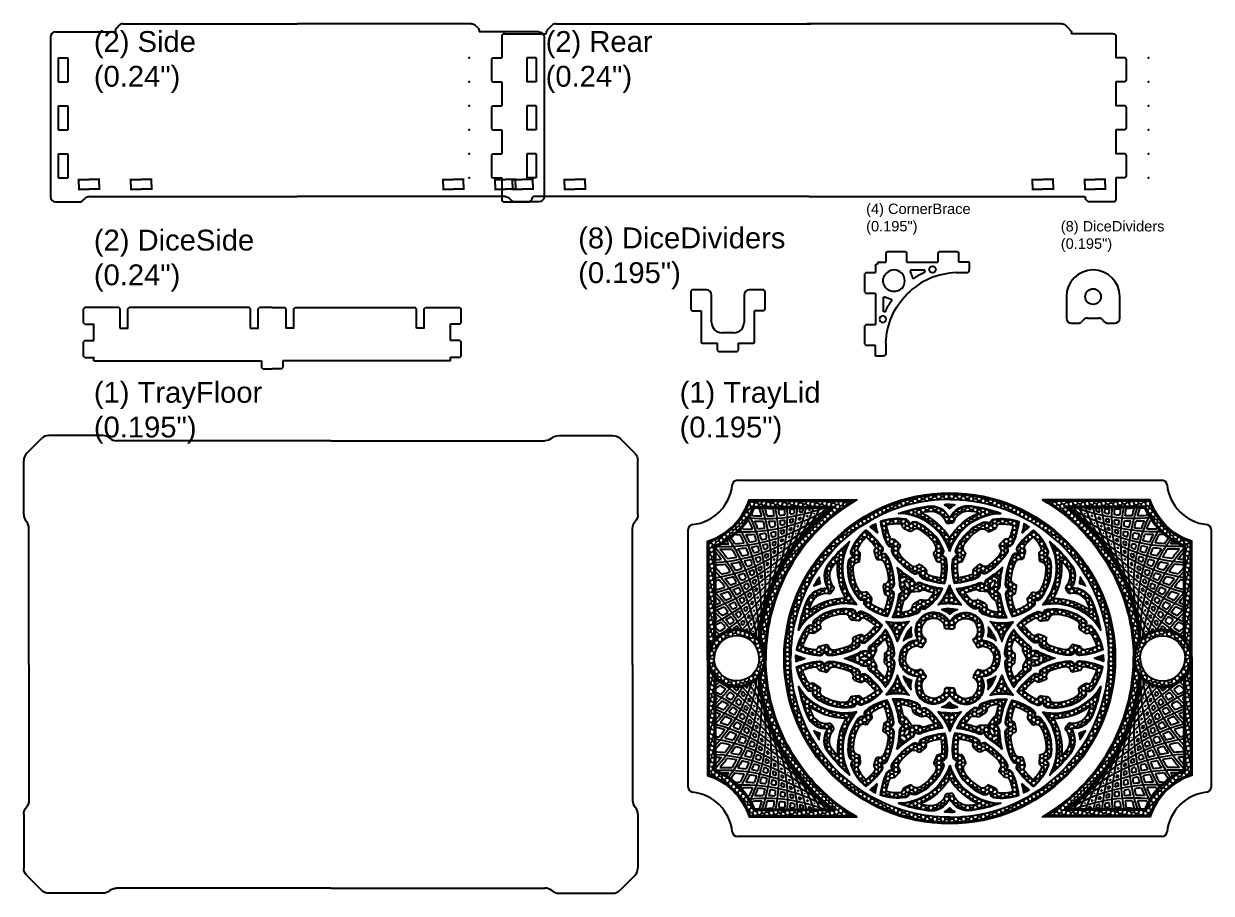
# Model space of a CAD drawing. Header units: inches. Extents: x -1 to 199, y -8 to 72.
# Drawn here: x -0.99 to 27.47, y -0.43 to 20.43 of the extents above; entities that cross this region are included whole.
import ezdxf

# ---------------------------------------------------------------- set-up
doc = ezdxf.new("R2010")
doc.units = ezdxf.units.IN
doc.header["$MEASUREMENT"] = 0
doc.layers.get('Defpoints').update_dxf_attribs({"color": 30})
doc.layers.add('CUT', color=1, linetype='Continuous')
doc.layers.add('ETCH', color=5, linetype='Continuous')
doc.styles.get("Standard").update_dxf_attribs({"font": 'arial.ttf'})
pattern_1 = [(0, (7.61312, -24.82188), (0.09375, 0.05412659), [0.0625, -0.125]), (120, (7.61312, -24.82188), (-0.09375, 0.05412659), [0.0625, -0.125]), (60, (7.61312, -24.82188), (2e-17, 0.10825318), [-0.125, 0.0625])]

# ---------------------------------------------------------------- blocks, each defined once
blk = doc.blocks.new('CornerBrace')
for p, q in [((0.077, 0), (0.25, 0)), ((0.25, 0.219), (0.281, 0.25)), ((0.25, 0.219), (0.25, 0)), ((0.719, 0.25), (0.281, 0.25)), ((0.719, 0.25), (0.75, 0.219)), ((0.75, 0), (0.75, 0.219)), ((0.75, 0), (1.5, 0)), ((1.5, 0.219), (1.531, 0.25)), ((1.5, 0.219), (1.5, 0)), ((1.969, 0.25), (1.531, 0.25)), ((1.969, 0.25), (2, 0.219)), ((2, 0), (2, 0.219)), ((2.234, 0), (2, 0)), ((0.867, -0.188), (1.161, -0.188)), ((1.94, -0.251), (2.19, -0.251)), ((2.25, -0.016), (2.25, -0.189))]:
    blk.add_line(p, q)
blk.add_circle((1.367, -0.178), 0.0781)
for centre, radius, start, end in [((0.077, -0.016), 0.0156, 90, 168.463), ((2.234, -0.016), 0.0156, 0, 90), ((0, 0), 0.0625, 315, 348.463), ((0.447, -0.447), 0.259, 315, 135), ((2, -2), 1.75, 91.9761, 135), ((0.867, -0.219), 0.0312, 90, 208.4852), ((0.447, -0.447), 0.447, 10.8768, 28.4852), ((2, -2), 1.938, 115.2088, 123.4062), ((1.161, -0.219), 0.0312, 295.2088, 90), ((2.188, -0.189), 0.0625, 271.9761, 0), ((0.916, -0.357), 0.0312, 190.8768, 303.4062)]:
    blk.add_arc(centre, radius, start, end)
blk = doc.blocks.new('CornerBrace_Full')
at = {"color": 0, "xscale": -1}
blk.add_blockref('CornerBrace', (0, 0), dxfattribs=at)
at = {"color": 0, "rotation": 270}
blk.add_blockref('CornerBrace', (0, 0), dxfattribs=at)
blk = doc.blocks.new('BraceHole_Quarter')
at = {"color": 0}
for p, q in [((-0.260625, 0.115), (0, 0.115)), ((-0.245, 0), (-0.245, 0.130625))]:
    blk.add_line(p, q, dxfattribs=at)
blk = doc.blocks.new('BraceHole')
at = {"color": 0}
blk.add_blockref('BraceHole_Quarter', (0, 0), dxfattribs=at)
at = {"color": 0, "xscale": -1, "rotation": 180}
blk.add_blockref('BraceHole_Quarter', (0, 0), dxfattribs=at)
at = {"color": 0, "xscale": -1}
blk.add_blockref('BraceHole_Quarter', (0, 0), dxfattribs=at)
at = {"color": 0, "rotation": 180}
blk.add_blockref('BraceHole_Quarter', (0, 0), dxfattribs=at)
blk = doc.blocks.new('BraceHoles')
at = {"color": 0}
for p in [(0.5, 0), (1.75, 0)]:
    blk.add_blockref('BraceHole', p, dxfattribs=at)
blk = doc.blocks.new('InteriorBox_Side')
for p, q in [((-4.178, 4.273), (0, 4.273)), ((-5.793, 4.078), (-4.362, 4.078)), ((-4.362, 4.088), (-4.362, 4.078)), ((-4.326, 4.177), (-4.267, 4.236)), ((-5.918, 3.953), (-5.918, 0.125)), ((-5.73, 3.456), (-5.5, 3.456)), ((-5.73, 3.456), (-5.73, 2.88)), ((-5.5, 3.456), (-5.5, 2.88)), ((-5.73, 2.88), (-5.5, 2.88)), ((-5.73, 2.304), (-5.73, 1.728)), ((-5.73, 2.304), (-5.5, 2.304)), ((-5.5, 2.304), (-5.5, 1.728)), ((-5.73, 1.728), (-5.5, 1.728)), ((-5.73, 1.152), (-5.5, 1.152)), ((-5.73, 1.152), (-5.73, 0.576)), ((-5.5, 1.152), (-5.5, 0.576)), ((-5.73, 0.576), (-5.5, 0.576)), ((-5.793, 0), (-5.219, 0)), ((-5.131, 0.037), (-5.079, 0.088)), ((-4.991, 0.125), (0, 0.125))]:
    blk.add_line(p, q)
for centre, start, end in [((-4.178, 4.148), 90, 135), ((-5.793, 3.953), 90, 180), ((-4.237, 4.088), 135, 180), ((-5.793, 0.125), 180, 270), ((-5.219, 0.125), 270, 315), ((-4.991, 0), 90, 135)]:
    blk.add_arc(centre, 0.125, start, end)
blk.add_blockref('BraceHoles', (-5.49, 0.418))
blk = doc.blocks.new('InnerTray_Side')
blk.add_blockref('InteriorBox_Side', (0, -0.125))
at = {"xscale": -1}
blk.add_blockref('InteriorBox_Side', (0, -0.125), dxfattribs=at)
blk = doc.blocks.new('InternalBox_Back')
for p, q in [((-7.298, 2.033), (-6.295, 2.033)), ((-6.295, 2.033), (-6.295, 2.043)), ((-6.258, 2.132), (-6.154, 2.236)), ((-6.066, 2.273), (0.045, 2.273)), ((-7.36, 1.97), (-7.36, 1.456)), ((-7.61, 1.425), (-7.579, 1.456)), ((-7.61, 1.425), (-7.61, 0.912)), ((-7.579, 1.456), (-7.36, 1.456)), ((-7.61, 0.912), (-7.579, 0.88)), ((-7.579, 0.88), (-7.36, 0.88)), ((-7.36, 0.88), (-7.36, 0.304)), ((-7.61, 0.273), (-7.579, 0.304)), ((-7.579, 0.304), (-7.36, 0.304)), ((-7.61, 0.273), (-7.61, -0.241)), ((-7.61, -0.241), (-7.579, -0.272)), ((-7.579, -0.272), (-7.36, -0.272)), ((-7.36, -0.272), (-7.36, -0.848)), ((-7.61, -0.879), (-7.579, -0.848)), ((-7.579, -0.848), (-7.36, -0.848)), ((-7.61, -0.879), (-7.61, -1.393)), ((-7.61, -1.393), (-7.579, -1.424)), ((-7.579, -1.424), (-7.36, -1.424)), ((-7.36, -1.424), (-7.36, -1.938)), ((-6.695, -2), (-6.633, -1.938)), ((-6.633, -1.938), (-6.633, -1.906)), ((0, -1.875), (-6.602, -1.875)), ((-7.298, -2), (-6.695, -2))]:
    blk.add_line(p, q)
for centre, radius, start, end in [((-7.298, 1.97), 0.0625, 90, 180), ((-6.17, 2.043), 0.125, 135, 180), ((-6.066, 2.148), 0.125, 90, 135), ((-7.298, -1.938), 0.0625, 180, 270), ((-6.602, -1.906), 0.0312, 90, 180)]:
    blk.add_arc(centre, radius, start, end)
at = {"layer": 'CUT', "color": 30, "true_color": 0xf8991e}
for p in [(-8.14, 1.456), (-8.14, 0.88), (-8.14, 0.304), (-8.14, -0.272), (-8.14, -0.848), (-8.14, -1.424)]:
    blk.add_point(p, dxfattribs=at)
blk.add_blockref('BraceHoles', (-7.36, -1.582))
blk = doc.blocks.new('InnerTray_Back')
blk.add_blockref('InternalBox_Back', (0.4875, 0.1875))
at = {"xscale": -1}
blk.add_blockref('InternalBox_Back', (0.4875, 0.1875), dxfattribs=at)
blk = doc.blocks.new('DiceTab')
for p, q in [((-0.85875, 0.64), (-0.89, 0.60875)), ((-0.89, 0.60875), (-0.89, 0.17125)), ((-0.515, 0.64), (-0.85875, 0.64)), ((0.85875, 0.64), (0.515, 0.64)), ((0.85875, 0.64), (0.89, 0.60875)), ((0.89, 0.60875), (0.89, 0.17125)), ((-0.39, -0.14), (-0.39, 0.515)), ((0.39, 0.515), (0.39, -0.14)), ((-0.89, 0.17125), (-0.85875, 0.14)), ((-0.85875, 0.14), (-0.64, 0.14)), ((-0.64, 0.14), (-0.64, -0.60875)), ((0.64, -0.60875), (0.64, 0.14)), ((0.85875, 0.14), (0.64, 0.14)), ((0.89, 0.17125), (0.85875, 0.14)), ((0.14, -0.39), (-0.14, -0.39)), ((-0.60875, -0.64), (-0.25, -0.64)), ((-0.255, -0.64), (-0.255, -0.80375)), ((-0.255, -0.80375), (-0.22375, -0.835)), ((-0.22375, -0.835), (0.22375, -0.835)), ((0.22375, -0.835), (0.255, -0.80375)), ((0.25, -0.64), (0.60875, -0.64)), ((0.255, -0.80375), (0.255, -0.64))]:
    blk.add_line(p, q)
for centre, radius, start, end in [((-0.515, 0.515), 0.125, 0, 90), ((0.515, 0.515), 0.125, 90, 180), ((-0.14, -0.14), 0.25, 180, 270), ((0.14, -0.14), 0.25, 270, 0), ((-0.60875, -0.60875), 0.03125, 180, 270), ((0.60875, -0.60875), 0.03125, 270, 360)]:
    blk.add_arc(centre, radius, start, end)
blk = doc.blocks.new('DiceHolder')
for p, q in [((-0.64, 0), (-0.64, -0.515)), ((0.64, -0.515), (0.64, 0)), ((-0.224, -0.552), (-0.276, -0.603)), ((-0.136, -0.515), (0.136, -0.515)), ((0.224, -0.552), (0.276, -0.603)), ((-0.515, -0.64), (-0.364, -0.64)), ((0.364, -0.64), (0.515, -0.64))]:
    blk.add_line(p, q)
blk.add_circle((0, 0), 0.188)
for centre, radius, start, end in [((0, 0), 0.64, 0, 180), ((-0.515, -0.515), 0.125, 180, 270), ((-0.136, -0.64), 0.125, 90, 135), ((0.136, -0.64), 0.125, 45, 90), ((0.515, -0.515), 0.125, 270, 0), ((-0.364, -0.515), 0.125, 270, 315), ((0.364, -0.515), 0.125, 225, 270)]:
    blk.add_arc(centre, radius, start, end)
blk = doc.blocks.new('TrayBottom_Quarter')
for p, q in [((-7.287, 5.063), (-6.933, 5.417)), ((-5.464, 5.49), (-6.756, 5.49)), ((0, 5.365), (-5.133, 5.365)), ((-7.36, 3.594), (-7.36, 4.886)), ((-7.235, 0), (-7.235, 3.263))]:
    blk.add_line(p, q)
for centre, start, end in [((-6.756, 5.24), 90, 135), ((-5.464, 5.24), 48.5904, 90), ((-5.133, 5.615), 228.5904, 270), ((-7.11, 4.886), 135, 180), ((-7.11, 3.594), 180, 221.4096), ((-7.485, 3.263), 0, 41.4096)]:
    blk.add_arc(centre, 0.25, start, end)
blk = doc.blocks.new('TrayBottom_Full')
at = {"color": 1}
blk.add_blockref('TrayBottom_Quarter', (0, 0), dxfattribs=at)
at = {"color": 1, "xscale": -1}
blk.add_blockref('TrayBottom_Quarter', (0, 0), dxfattribs=at)
at = {"color": 1, "xscale": -1, "rotation": 180}
blk.add_blockref('TrayBottom_Quarter', (0, 0), dxfattribs=at)
at = {"color": 1, "rotation": 180}
blk.add_blockref('TrayBottom_Quarter', (0, 0), dxfattribs=at)
blk = doc.blocks.new('RoseWindow_Segment2')
h = blk.add_hatch()
h.set_pattern_fill('HONEY', color=256, scale=0.5)
h.paths.add_polyline_path([(0, 3.938, 0.131652), (-1.969, 3.41), (-1.906, 3.302, -0.131652), (0, 3.813)])
h = blk.add_hatch()
h.set_pattern_fill('HONEY', color=256, scale=0.5)
h.paths.add_polyline_path([(-0.7, 3.493, -0.013776), (-0.506, 3.526, -0.388017), (-0.088, 3.242), (0, 3.242), (0, 3.367, 0.304021), (-0.522, 3.635, 0.043611), (-1.144, 3.489, -0.294741), (0, 2.614), (0, 2.875, 0.166909)])
h = blk.add_hatch()
h.set_pattern_fill('HONEY', color=5, scale=0.5)
h.set_pattern_definition(pattern_1)
h.paths.add_polyline_path([(0, 3.672, 0.004997), (-0.073, 3.671, -0.037815), (0, 3.608)])
h = blk.add_hatch()
h.set_pattern_fill('HONEY', color=256, scale=0.5)
h.paths.add_polyline_path([(-1.79, 3.205, 0.011181), (-1.836, 3.18), (-1.761, 3.05, -0.021815)])
h = blk.add_hatch()
h.set_pattern_fill('HONEY', color=256, scale=0.5)
h.paths.add_polyline_path([(-1.057, 3.321, 0.127072), (-1.641, 3.27, 0.082841), (-1.49, 2.748, 0.384462), (-1.345, 2.704, 0.310786), (-1.36, 2.522, 0.10182), (-0.879, 2.061, 0.331316), (-0.71, 2.09, 0.361786), (-0.651, 1.942, 0.081475), (-0.132, 1.813, 0.118788), (-0.095, 2.361, 0.356111), (-0.229, 2.458, 0.356111), (-0.166, 2.611, 0.200367), (-0.805, 3.249, 0.326433), (-0.975, 3.191, 0.387869)])
h.paths.add_polyline_path([(-1.14, 3.138), (-0.919, 3.02), (-0.906, 3.044, -0.41857), (-0.735, 3.095, -0.132946), (-0.337, 2.708, -0.445822), (-0.392, 2.531), (-0.398, 2.528), (-0.294, 2.301), (-0.28, 2.307, -0.519094), (-0.191, 2.256, -0.076736), (-0.213, 1.932, -0.051117), (-0.519, 2.007, -0.521796), (-0.546, 2.106), (-0.541, 2.112), (-0.733, 2.272), (-0.755, 2.246, -0.398993), (-0.926, 2.226, -0.06358), (-1.206, 2.498, -0.381687), (-1.197, 2.665), (-1.163, 2.699), (-1.34, 2.876, -0.511364), (-1.438, 2.901, -0.04923), (-1.519, 3.193, -0.077516), (-1.193, 3.226, -0.527973)], flags=16)
h = blk.add_hatch()
h.set_pattern_fill('HONEY', color=256, scale=0.5)
h.set_pattern_definition(pattern_1)
h.paths.add_polyline_path([(-0.703, 1.794, 0.403243), (-0.827, 1.73, 0.213172), (-0.935, 1.912, -0.052235), (-1.235, 2.139), (-1.085, 1.879, 0.010007), (-1.02, 1.836, -0.240281), (-0.962, 1.739), (-0.957, 1.657), (-0.923, 1.599), (-0.695, 1.614, -0.375257), (-0.619, 1.645, 0.034304), (-0.365, 1.577, -0.047832), (-0.493, 1.42, -0.412719), (-0.669, 1.418), (-0.781, 1.353), (-0.719, 1.245, 0.356111), (-0.555, 1.221, 0.123734), (-0.192, 1.662, -0.073431)])
h = blk.add_hatch()
h.set_pattern_fill('HONEY', color=256, scale=0.5)
h.paths.add_polyline_path([(0, 1.716, -0.089688), (-0.236, 1.307, -0.044754), (0, 1.328)])
h = blk.add_hatch()
h.set_pattern_fill('HONEY', color=256, scale=0.5)
h.paths.add_polyline_path([(0, 1.172, 0.028067), (-0.131, 1.165, -0.072161), (0, 1.072)])
h = blk.add_hatch()
h.set_pattern_fill('HONEY', color=256, scale=0.5)
h.paths.add_polyline_path([(-0.594, 1.028), (-0.531, 0.92, -0.378352), (-0.15, 0.843, -0.163322), (-0.125, 0.768), (-0.125, 0.706), (0, 0.706), (0, 0.868, 0.39948)])
for points in [[(0, 2.565, 0.321279), (-1.227, 3.477, -0.049192), (-0.524, 3.65, -0.330437), (0, 3.367)], [(0, 2.614, 0.294741), (-1.144, 3.489, -0.043611), (-0.522, 3.635, -0.304021), (0, 3.367)], [(0, 3.688, 0.008295), (-0.122, 3.685, -0.063398), (0, 3.586)], [(0, 3.672, 0.004997), (-0.073, 3.671, -0.037815), (0, 3.608, -0.037815)], [(-1.844, 3.193, -0.015837), (-1.777, 3.229, 0.03242), (-1.733, 3.001)], [(-1.836, 3.18, -0.011181), (-1.79, 3.205, 0.021815), (-1.761, 3.05, 0.021815)], [(-0.975, 3.191, 0.485345), (-1.054, 3.336, 0.129731), (-1.658, 3.28, 0.084713), (-1.504, 2.741, 0.482815), (-1.345, 2.704)], [(-0.975, 3.191, 0.387869), (-1.057, 3.321, 0.127072), (-1.641, 3.27, 0.082841), (-1.49, 2.748, 0.384462), (-1.345, 2.704, 0.482815)], [(-0.229, 2.458, 0.44711), (-0.152, 2.617, 0.200367), (-0.799, 3.264, 0.410572), (-0.975, 3.191)], [(-0.229, 2.458, 0.356111), (-0.166, 2.611, 0.200367), (-0.805, 3.249, 0.326433), (-0.975, 3.191, 0.410572)], [(-1.345, 2.704, 0.393664), (-1.373, 2.513, 0.10182), (-0.888, 2.048, 0.41894), (-0.71, 2.09)], [(-1.345, 2.704, 0.310786), (-1.36, 2.522, 0.10182), (-0.879, 2.061, 0.331316), (-0.71, 2.09, 0.41894)], [(-0.71, 2.09, 0.45582), (-0.657, 1.927, 0.083347), (-0.121, 1.797, 0.121441), (-0.079, 2.364, 0.44711), (-0.229, 2.458)], [(-0.71, 2.09, 0.361786), (-0.651, 1.942, 0.081475), (-0.132, 1.813, 0.118788), (-0.095, 2.361, 0.356111), (-0.229, 2.458, 0.44711)], [(-1.264, 2.188, 0.059805), (-0.927, 1.926, -0.285347), (-0.827, 1.73)], [(-1.235, 2.139, 0.052235), (-0.935, 1.912, -0.213172), (-0.827, 1.73)], [(-0.719, 1.245, 0.44711), (-0.546, 1.209, 0.128464), (-0.168, 1.675, -0.076499), (-0.697, 1.808, 0.509774), (-0.827, 1.73)], [(-0.719, 1.245, 0.356111), (-0.555, 1.221, 0.123734), (-0.192, 1.662, -0.073431), (-0.703, 1.794, 0.403243), (-0.827, 1.73, 0.509774)], [(0, 1.312, 0.053489), (-0.278, 1.283, 0.107286), (0, 1.765)], [(0, 1.328, 0.044754), (-0.236, 1.307, 0.089688), (0, 1.716, 0.089688)], [(0, 1.187, 0.039682), (-0.188, 1.173, -0.104136), (0, 1.05)], [(0, 1.172, 0.028067), (-0.131, 1.165, -0.072161), (0, 1.072, -0.072161)]]:
    blk.add_lwpolyline(points, format="xyb")
for centre, radius, start, end in [((0, 0), 3.813, 90, 120), ((-0.384, 0.666), 0.434, 27.6977, 120), ((-0.381, 0.636), 0.446, 31.3057, 118.4086)]:
    blk.add_arc(centre, radius, start, end)
at = {"layer": 'CUT'}
for points in [[(0, 2.875, 0.166909), (-0.7, 3.493, -0.013776), (-0.506, 3.526, -0.355365), (-0.1, 3.283, 0.315695), (-0.042, 3.242), (0, 3.242)], [(-1.085, 1.879, 0.010007), (-1.02, 1.836, -0.240281), (-0.962, 1.739), (-0.957, 1.657)], [(-0.923, 1.599), (-0.723, 1.612, 0.181639), (-0.683, 1.63, -0.285832), (-0.619, 1.645, 0.034304), (-0.365, 1.577, -0.047832), (-0.493, 1.42, -0.337069), (-0.642, 1.398, 0.26348), (-0.704, 1.398), (-0.781, 1.353)], [(0, 0.706), (-0.063, 0.706, -0.412101), (-0.125, 0.769, 0.16147), (-0.15, 0.843, 0.378352), (-0.531, 0.92)]]:
    blk.add_lwpolyline(points, format="xyb", dxfattribs=at)
blk.add_lwpolyline([(-0.316, 2.349), (-0.375, 2.479, -0.327715), (-0.361, 2.551, 0.357523), (-0.337, 2.708, 0.132946), (-0.735, 3.095, 0.364385), (-0.893, 3.064, -0.360185), (-0.971, 3.048), (-1.101, 3.117, -0.257799), (-1.134, 3.168, 0.378291), (-1.193, 3.226, 0.077516), (-1.519, 3.193, 0.04923), (-1.438, 2.901, 0.366846), (-1.367, 2.863, -0.253118), (-1.31, 2.846), (-1.206, 2.742, -0.391925), (-1.203, 2.658, 0.359878), (-1.206, 2.498, 0.06358), (-0.926, 2.226, 0.355692), (-0.768, 2.232, -0.370475), (-0.687, 2.233), (-0.579, 2.144, -0.286021), (-0.558, 2.081, 0.384205), (-0.519, 2.007, 0.051117), (-0.213, 1.932, 0.076736), (-0.191, 2.256, 0.402153), (-0.256, 2.313, -0.305236)], format="xyb", close=True, dxfattribs=at)
blk = doc.blocks.new('Screen_SideRework')
h = blk.add_hatch()
h.set_pattern_fill('HONEY', color=256, scale=0.5, angle=15)
h.set_pattern_definition([(15, (-23.708393, 19.61199), (0.076546554, 0.076546554), [0.0625, -0.125]), (135, (-23.708393, 19.61199), (-0.10456454, 0.02801798), [0.0625, -0.125]), (75, (-23.708393, 19.61199), (-0.02801798, 0.10456454), [-0.125, 0.0625])])
h.paths.add_polyline_path([(2.763, 3.77), (0.317, 3.77, -0.234253), (-0.666, 2.787), (-0.666, 0.206, -0.095804), (-0.541, 0.44), (-0.541, 2.7, 0.206138), (0.404, 3.645), (2.36, 3.645, 0.211645), (0.56, 0.416, -0.089906), (0.67, 0.192, -0.247846)])
h = blk.add_hatch()
h.set_pattern_fill('HONEY', color=256, scale=0.5, angle=15)
h.paths.add_polyline_path([(0.541, 0), (0.666, 0, 1), (-0.666, 0), (-0.541, 0, -1)])
for points in [[(-0.697, 0), (-0.697, 2.81, 0.241965), (0.294, 3.801), (2.875, 3.801, 0.266175), (0.697, 0, 1)], [(-0.682, 0), (-0.682, 2.798, 0.238072), (0.305, 3.786), (2.819, 3.786, 0.262732), (0.682, 0, 1)], [(-0.666, 0), (-0.666, 2.787, 0.234253), (0.317, 3.77), (2.763, 3.77, 0.259389), (0.666, 0, 1)]]:
    blk.add_lwpolyline(points, format="xyb", close=True)
for points in [[(-0.541, 0.389), (-0.541, 2.7, 0.206138), (0.404, 3.645), (2.36, 3.645, 0.214434), (0.556, 0.367, 0.214434)], [(-0.526, 0.409), (-0.526, 2.689, 0.202897), (0.414, 3.629), (2.313, 3.629, 0.21069), (0.542, 0.387, 0.21069)], [(-0.51, 0.429), (-0.51, 2.679, 0.199711), (0.425, 3.614), (2.268, 3.614, 0.207093), (0.528, 0.406, 0.207093)]]:
    blk.add_lwpolyline(points, format="xyb")
at = {"layer": 'CUT'}
blk.add_arc((0, 0), 0.541, 0, 180, dxfattribs=at)
blk = doc.blocks.new('Rework_Cutouts')
for p, q in [((0.535, 3.614), (0.425, 3.614)), ((1.782, 3.614), (1.736, 3.614)), ((-0.51, 2.55), (-0.51, 2.366)), ((-0.51, 2.24), (-0.51, 2.175)), ((-0.51, 1.872), (-0.51, 1.657)), ((-0.51, 1.477), (-0.51, 1.29)), ((-0.51, 1.005), (-0.51, 0.939)), ((-0.51, 0.801), (-0.51, 0.737))]:
    blk.add_line(p, q)
for centre, radius, start, end in [((-1.166, 4.27), 1.721, 332.2157, 337.588), ((-3.249, 1.736), 4, 24.9884, 25.6568), ((0.671, 7.289), 3.875, 265.6407, 268.9571), ((-3.111, 2.302), 3.875, 16.6951, 19.7912), ((-3.111, 2.302), 4, 16.1561, 19.0502), ((1.179, 7.575), 4, 262.6889, 265.583), ((0.671, 7.289), 3.875, 270.8848, 273.3697), ((-2.935, 2.857), 3.875, 8.3694, 10.8543), ((1.179, 7.575), 4, 267.4293, 269.5842), ((-2.935, 2.857), 4, 8.2419, 10.3968), ((0.671, 7.289), 3.875, 275.2226, 277.1524), ((-2.721, 3.399), 3.875, 0.6737, 2.6035), ((1.179, 7.575), 4, 271.3759, 273.0066), ((-2.721, 3.399), 4, 0.9065, 2.5371), ((0.671, 7.289), 3.875, 279.0158, 280.516), ((-2.471, 3.925), 3.875, 353.397, 354.8972), ((-2.471, 3.925), 4, 353.9809, 355.1812), ((0.671, 7.289), 3.875, 282.4572, 283.583), ((1.179, 7.575), 4, 274.8188, 276.0191), ((-2.186, 4.433), 3.875, 346.417, 347.5428), ((-2.186, 4.433), 4, 344.9505, 345.3296), ((0.671, 7.289), 4, 284.6704, 285.0495), ((-1.866, 4.92), 3.875, 336.9673, 337.3327), ((-2.186, 4.433), 4, 347.3733, 348.1729), ((0.671, 7.289), 3.875, 285.6711, 286.4324), ((1.179, 7.575), 4, 277.914, 278.0053), ((-1.866, 4.92), 3.875, 339.6545, 340.303), ((-1.514, 5.384), 3.875, 330.3718, 330.4882), ((0.671, 7.289), 4, 287.2065, 287.326), ((0.184, 6.97), 3.875, 295.5987, 295.7152), ((-1.866, 4.92), 4, 338.7609, 338.8805), ((-1.166, 4.27), 1.721, 318.8546, 326.108), ((-3.348, 1.162), 4, 28.9015, 29.6004), ((0.671, 7.289), 4, 264.1383, 264.5768), ((-3.249, 1.736), 3.875, 20.6081, 23.9245), ((0.671, 7.289), 4, 266.6019, 269.496), ((-3.249, 1.736), 4, 20.0692, 22.9633), ((-3.111, 2.302), 3.875, 12.2824, 14.7673), ((0.671, 7.289), 4, 271.3424, 273.4972), ((-3.111, 2.302), 4, 12.1549, 14.3098), ((0.184, 6.97), 3.875, 279.1356, 281.0655), ((-2.935, 2.857), 3.875, 4.5867, 6.5165), ((0.671, 7.289), 4, 275.289, 276.9196), ((-2.935, 2.857), 4, 4.8195, 6.4501), ((0.184, 6.97), 3.875, 282.9289, 284.429), ((-2.721, 3.399), 3.875, 357.3101, 358.8103), ((0.184, 6.97), 4, 285.7401, 286.5398), ((-2.721, 3.399), 4, 357.894, 359.0942), ((0.184, 6.97), 3.875, 286.3703, 287.496), ((0.671, 7.289), 4, 278.7319, 279.9321), ((-2.471, 3.925), 3.875, 347.4806, 348.2419), ((-2.471, 3.925), 3.875, 350.3301, 351.4558), ((-2.471, 3.925), 4, 348.8635, 349.2427), ((-0.28, 6.618), 3.875, 296.5804, 296.9458), ((0.184, 6.97), 4, 288.5834, 288.9625), ((-2.186, 4.433), 3.875, 340.8803, 341.2457), ((-2.471, 3.925), 4, 351.2863, 352.086), ((0.184, 6.97), 3.875, 289.5841, 290.3455), ((0.671, 7.289), 4, 281.8271, 282.6267), ((-2.186, 4.433), 3.875, 343.5676, 344.3289), ((-1.866, 4.92), 3.875, 334.2848, 334.4013), ((0.184, 6.97), 4, 291.1195, 291.2391), ((-0.28, 6.618), 3.875, 299.5118, 299.6282), ((-2.186, 4.433), 4, 342.674, 342.7935), ((0.184, 6.97), 3.875, 292.6673, 293.0327), ((-1.166, 4.27), 1.721, 306.6219, 311.2346), ((-3.408, 0.582), 4, 32.8145, 35.2109), ((0.184, 6.97), 4, 266.9096, 268.4898), ((-3.348, 1.162), 3.875, 24.5212, 27.8375), ((0.184, 6.97), 3.875, 269.5538, 272.8701), ((0.184, 6.97), 4, 270.515, 273.4091), ((-3.348, 1.162), 4, 23.9822, 26.8763), ((-3.249, 1.736), 3.875, 16.1955, 18.6804), ((0.184, 6.97), 3.875, 274.7979, 277.2828), ((0.184, 6.97), 4, 275.2554, 277.4103), ((-3.249, 1.736), 4, 16.068, 18.2229), ((-0.28, 6.618), 3.875, 283.0487, 284.9785), ((-3.111, 2.302), 3.875, 8.4998, 10.4296), ((0.184, 6.97), 4, 279.202, 280.8327), ((-3.111, 2.302), 4, 8.7326, 10.3632), ((-0.28, 6.618), 3.875, 286.8419, 288.3421), ((-2.935, 2.857), 3.875, 1.2231, 2.7233), ((0.184, 6.97), 4, 282.6449, 283.8451), ((-2.935, 2.857), 4, 1.807, 3.0073), ((-0.28, 6.618), 3.875, 290.2833, 291.409), ((-0.28, 6.618), 4, 289.6531, 290.4528), ((-2.935, 2.857), 4, 359.1124, 359.9121), ((-2.721, 3.399), 3.875, 351.3936, 352.155), ((-2.721, 3.399), 3.875, 354.2431, 355.3689), ((-2.721, 3.399), 4, 352.7766, 353.1557), ((-0.719, 6.235), 3.875, 300.4934, 300.8588), ((-0.28, 6.618), 4, 292.4965, 292.8756), ((-2.721, 3.399), 4, 355.1994, 355.999), ((-0.28, 6.618), 3.875, 293.4972, 294.2585), ((-2.471, 3.925), 3.875, 344.7934, 345.1588), ((-2.186, 4.433), 3.875, 338.1979, 338.3143), ((-0.28, 6.618), 4, 295.0326, 295.1521), ((-0.719, 6.235), 3.875, 303.4248, 303.5413), ((-2.471, 3.925), 4, 346.587, 346.7066), ((-0.28, 6.618), 4, 268.216, 272.4029), ((-3.428, 0), 4, 36.7276, 40.9145), ((-1.166, 4.27), 1.721, 297.5433, 302.4598), ((-0.28, 6.618), 3.875, 268.6678, 271.3112), ((-3.408, 0.582), 3.875, 33.9062, 35.2325), ((-3.408, 0.582), 3.875, 28.4342, 31.7506), ((-0.28, 6.618), 3.875, 273.4668, 276.7832), ((-0.28, 6.618), 4, 274.428, 277.3221), ((-3.408, 0.582), 4, 27.8953, 30.7894), ((-3.348, 1.162), 3.875, 20.1085, 22.5934), ((-0.28, 6.618), 3.875, 278.7109, 281.1958), ((-0.28, 6.618), 4, 279.1685, 281.3233), ((-3.348, 1.162), 4, 19.981, 22.1359), ((-0.719, 6.235), 3.875, 286.9617, 288.8916), ((-3.249, 1.736), 3.875, 12.4128, 14.3426), ((-0.28, 6.618), 4, 283.1151, 284.7457), ((-3.249, 1.736), 4, 12.6456, 14.2762), ((-0.719, 6.235), 3.875, 290.755, 292.2551), ((-3.111, 2.302), 3.875, 5.1362, 6.6363), ((-0.28, 6.618), 4, 286.5579, 287.7582), ((-3.111, 2.302), 4, 5.7201, 6.9203), ((-0.719, 6.235), 3.875, 294.1963, 295.3221), ((-0.719, 6.235), 4, 293.5662, 294.3659), ((-3.111, 2.302), 4, 3.0254, 3.8251), ((-2.935, 2.857), 3.875, 355.3067, 356.068), ((-2.935, 2.857), 3.875, 358.1562, 359.2819), ((-2.935, 2.857), 4, 356.6896, 357.0688), ((-1.131, 5.823), 3.875, 304.4064, 304.7719), ((-0.719, 6.235), 4, 296.4095, 296.7886), ((-0.719, 6.235), 3.875, 297.4102, 298.1716), ((-2.721, 3.399), 3.875, 348.7064, 349.0718), ((-2.471, 3.925), 3.875, 342.1109, 342.2274), ((-0.719, 6.235), 4, 298.9456, 299.0652), ((-1.131, 5.823), 3.875, 307.3378, 307.4543), ((-2.721, 3.399), 4, 350.5001, 350.6196), ((-3.428, 0), 3.875, 37.8192, 41.1575), ((-0.719, 6.235), 3.875, 273.0959, 275.2243), ((-0.719, 6.235), 3.875, 277.3799, 280.6962), ((-0.719, 6.235), 4, 278.3411, 281.2352), ((-3.428, 0), 4, 31.8083, 34.7024), ((-3.408, 0.582), 3.875, 24.0216, 26.5065), ((-0.719, 6.235), 3.875, 282.624, 285.1089), ((-0.719, 6.235), 4, 283.0815, 285.2364), ((-3.408, 0.582), 4, 23.8941, 26.0489), ((-3.348, 1.162), 3.875, 16.3258, 18.2557), ((-0.719, 6.235), 4, 287.0281, 288.6587), ((-3.348, 1.162), 4, 16.5587, 18.1893), ((-1.131, 5.823), 3.875, 294.668, 296.1682), ((-3.249, 1.736), 3.875, 9.0492, 10.5494), ((-0.719, 6.235), 4, 290.471, 291.6712), ((-3.249, 1.736), 4, 9.6331, 10.8334), ((-1.131, 5.823), 3.875, 298.1094, 299.2351), ((-1.131, 5.823), 4, 297.4792, 298.2789), ((-3.111, 2.302), 3.875, 2.0692, 3.195), ((-3.111, 2.302), 3.875, 359.2197, 359.9811), ((-1.131, 5.823), 3.875, 301.3233, 302.0846), ((-1.131, 5.823), 4, 300.3225, 300.7017), ((-3.111, 2.302), 4, 0.6027, 0.9818), ((-1.514, 5.384), 3.875, 308.3195, 308.6849), ((-2.935, 2.857), 3.875, 352.6194, 352.9849), ((-2.721, 3.399), 3.875, 346.024, 346.1404), ((-1.131, 5.823), 4, 302.8586, 302.9782), ((-1.514, 5.384), 3.875, 311.2509, 311.3673), ((-2.935, 2.857), 4, 354.4131, 354.5327), ((-0.719, 6.235), 4, 272.9991, 276.3159), ((-3.408, -0.582), 4, 40.6406, 43.5808), ((-1.131, 5.823), 3.875, 281.2929, 284.6093), ((-3.428, 0), 3.875, 32.3473, 35.6636), ((-1.131, 5.823), 3.875, 286.537, 289.0219), ((-1.131, 5.823), 4, 286.9945, 289.1494), ((-3.428, 0), 4, 27.8071, 29.962), ((-3.408, 0.582), 3.875, 20.2389, 22.1687), ((-1.131, 5.823), 3.875, 290.8748, 292.8046), ((-1.131, 5.823), 4, 290.9412, 292.5718), ((-3.408, 0.582), 4, 20.4717, 22.1023), ((-1.514, 5.384), 3.875, 298.581, 300.0812), ((-3.348, 1.162), 3.875, 12.9623, 14.4624), ((-1.131, 5.823), 4, 294.384, 295.5843), ((-3.348, 1.162), 4, 13.5462, 14.7464), ((-1.514, 5.384), 3.875, 302.0224, 303.1482), ((-1.514, 5.384), 4, 301.3923, 302.1919), ((-3.249, 1.736), 3.875, 5.9823, 7.108), ((-3.249, 1.736), 3.875, 3.1328, 3.8941), ((-3.249, 1.736), 4, 6.9385, 7.7382), ((-1.514, 5.384), 3.875, 305.2363, 305.9977), ((-1.514, 5.384), 4, 304.2356, 304.6147), ((-3.249, 1.736), 4, 4.5157, 4.8949), ((-1.866, 4.92), 3.875, 312.2325, 312.5979), ((-3.111, 2.302), 3.875, 356.5325, 356.8979), ((-2.935, 2.857), 3.875, 349.937, 350.0535), ((-1.514, 5.384), 4, 306.7717, 306.8912), ((-1.866, 4.92), 3.875, 315.1639, 315.2804), ((-3.111, 2.302), 4, 358.3261, 358.4457), ((-1.131, 5.823), 4, 278.9341, 280.229), ((-1.514, 5.384), 3.875, 285.206, 288.5223), ((-3.408, -0.582), 3.875, 36.2603, 39.5766), ((-1.131, 5.823), 4, 282.2541, 285.1482), ((-3.408, -0.582), 4, 35.7214, 38.6154), ((-1.514, 5.384), 3.875, 290.4501, 292.935), ((-3.428, 0), 3.875, 27.9346, 30.4195), ((-1.514, 5.384), 3.875, 294.7878, 296.7176), ((-1.514, 5.384), 4, 294.8542, 296.4848), ((-3.428, 0), 4, 24.3847, 26.0154), ((-3.408, 0.582), 3.875, 16.8753, 18.3755), ((-1.514, 5.384), 4, 298.2971, 299.4973), ((-3.408, 0.582), 4, 17.4592, 18.6594), ((-1.866, 4.92), 3.875, 305.9355, 307.0612), ((-3.348, 1.162), 3.875, 9.8953, 11.021), ((-3.348, 1.162), 4, 10.8515, 11.6512), ((-1.866, 4.92), 3.875, 309.1494, 309.9107), ((-1.866, 4.92), 4, 308.1486, 308.5278), ((-3.348, 1.162), 4, 8.4288, 8.8079), ((-2.186, 4.433), 3.875, 316.1456, 316.511), ((-3.249, 1.736), 3.875, 0.4455, 0.811), ((-2.186, 4.433), 3.875, 319.077, 319.1934), ((-3.111, 2.302), 3.875, 353.8501, 353.9665), ((-1.866, 4.92), 4, 310.6847, 310.8043), ((-3.249, 1.736), 4, 2.2392, 2.3587), ((-3.348, -1.162), 4, 44.5537, 44.8049), ((-3.348, -1.162), 3.875, 40.1733, 42.9123), ((-1.514, 5.384), 4, 286.1672, 289.0612), ((-3.348, -1.162), 4, 39.6344, 42.5285), ((-1.866, 4.92), 3.875, 294.3631, 296.848), ((-3.408, -0.582), 3.875, 31.8477, 34.3326), ((-1.514, 5.384), 4, 290.9076, 293.0625), ((-3.408, -0.582), 4, 31.7202, 33.875), ((-1.866, 4.92), 3.875, 298.7009, 300.6307), ((-3.428, 0), 3.875, 24.1519, 26.0817), ((-1.866, 4.92), 4, 298.7673, 300.3979), ((-3.428, 0), 3.875, 20.7884, 22.2885), ((-1.866, 4.92), 3.875, 302.4941, 303.9943), ((-1.866, 4.92), 4, 302.2101, 303.4104), ((-3.428, 0), 4, 21.3723, 22.5725), ((-2.186, 4.433), 3.875, 309.8485, 310.9743), ((-3.408, 0.582), 3.875, 13.8084, 14.9341), ((-1.866, 4.92), 4, 305.3053, 306.105), ((-3.408, 0.582), 4, 14.7646, 15.5642), ((-2.186, 4.433), 3.875, 313.0624, 313.8237), ((-3.348, 1.162), 3.875, 7.0458, 7.8072), ((-2.186, 4.433), 4, 312.0617, 312.4408), ((-3.408, 0.582), 4, 12.3418, 12.7209), ((-2.471, 3.925), 3.875, 320.0586, 320.424), ((-3.348, 1.162), 3.875, 4.3586, 4.724), ((-2.471, 3.925), 3.875, 322.99, 323.1065), ((-3.249, 1.736), 3.875, 357.7631, 357.8795), ((-2.186, 4.433), 4, 314.5978, 314.7173), ((-3.348, 1.162), 4, 6.1522, 6.2718), ((-1.866, 4.92), 3.875, 290.4838, 292.4353), ((-1.866, 4.92), 4, 290.0802, 292.9743), ((-3.249, -1.736), 4, 43.5474, 46.4415), ((-3.348, -1.162), 3.875, 35.7607, 38.2456), ((-1.866, 4.92), 4, 294.8206, 296.9755), ((-3.348, -1.162), 4, 35.6332, 37.7881), ((-2.186, 4.433), 3.875, 302.6139, 304.5437), ((-3.408, -0.582), 3.875, 28.065, 29.9948), ((-3.408, -0.582), 4, 28.2978, 29.9284), ((-2.186, 4.433), 3.875, 306.4071, 307.9073), ((-2.186, 4.433), 4, 306.1232, 307.3234), ((-3.408, -0.582), 4, 25.2853, 26.4855), ((-2.471, 3.925), 3.875, 313.7616, 314.8873), ((-3.428, 0), 3.875, 17.7214, 18.8471), ((-2.186, 4.433), 4, 309.2184, 310.018), ((-3.428, 0), 4, 18.6776, 19.4773), ((-2.471, 3.925), 3.875, 316.9754, 317.7368), ((-3.408, 0.582), 3.875, 10.9589, 11.7202), ((-2.471, 3.925), 4, 315.9747, 316.3539), ((-3.428, 0), 4, 16.2548, 16.634), ((-2.721, 3.399), 3.875, 323.9717, 324.3371), ((-3.408, 0.582), 3.875, 8.2716, 8.637), ((-2.721, 3.399), 3.875, 326.9031, 327.0195), ((-3.348, 1.162), 3.875, 1.6761, 1.7926), ((-2.471, 3.925), 4, 318.5108, 318.6304), ((-3.408, 0.582), 4, 10.0653, 10.1848), ((-3.249, -1.736), 3.875, 44.0864, 45.0204), ((-2.186, 4.433), 3.875, 295.6194, 296.3484), ((-2.186, 4.433), 4, 294.7638, 296.8873), ((-3.249, -1.736), 3.875, 39.6737, 42.1586), ((-2.186, 4.433), 3.875, 298.2761, 300.761), ((-2.186, 4.433), 4, 298.7337, 300.8885), ((-3.249, -1.736), 4, 39.5462, 41.7011), ((-2.471, 3.925), 3.875, 306.527, 308.4568), ((-3.348, -1.162), 3.875, 31.978, 33.9078), ((-2.186, 4.433), 4, 302.6803, 304.3109), ((-3.348, -1.162), 4, 32.2108, 33.8414), ((-2.471, 3.925), 3.875, 310.3202, 311.8203), ((-3.408, -0.582), 3.875, 24.7014, 26.2016), ((-2.471, 3.925), 4, 310.0362, 311.2364), ((-3.348, -1.162), 4, 29.1983, 30.3986), ((-3.408, -0.582), 3.875, 21.6344, 22.7602), ((-2.471, 3.925), 4, 313.1314, 313.9311), ((-3.408, -0.582), 4, 22.5907, 23.3903), ((-2.721, 3.399), 3.875, 320.8885, 321.6498), ((-3.428, 0), 3.875, 14.8719, 15.6333), ((-2.935, 2.857), 3.875, 330.8161, 330.9326), ((-3.408, 0.582), 3.875, 5.5892, 5.7056), ((-2.721, 3.399), 4, 322.4239, 322.5434), ((-3.428, 0), 4, 13.9783, 14.0979), ((-3.111, -2.302), 4, 47.4605, 49.4369), ((-2.471, 3.925), 3.875, 302.1892, 304.6741), ((-2.471, 3.925), 4, 306.5933, 308.224), ((-3.249, -1.736), 4, 37.4011, 37.7545), ((0, 0), 0.697, 85.6481, 95.8795), ((-3.348, -1.162), 3.875, 28.6376, 30.1146), ((-2.721, 3.399), 3.875, 317.6746, 318.8003), ((-2.721, 3.399), 4, 317.0444, 317.8441), ((-3.348, -1.162), 4, 27.1718, 27.3034), ((0, 0), 0.697, 68.9261, 72.4326), ((-3.408, -0.582), 3.875, 18.785, 19.5463), ((-2.935, 2.857), 3.875, 325.2976, 325.5629), ((-2.721, 3.399), 4, 319.8878, 320.2669), ((-3.408, -0.582), 4, 20.1679, 20.547), ((-2.935, 2.857), 3.875, 327.8847, 328.2501), ((-3.428, 0), 3.875, 12.1847, 12.5501), ((-3.111, 2.302), 3.875, 334.7291, 334.8456), ((-3.428, 0), 3.875, 9.5022, 9.6187), ((-2.935, 2.857), 4, 326.3369, 326.4565), ((-3.408, -0.582), 4, 17.8914, 18.0109)]:
    blk.add_arc(centre, radius, start, end)
blk = doc.blocks.new('Rework_Etch')
for centre, start, end in [((-0.719, 6.235), 273.0468, 318.2639), ((-1.131, 5.823), 279.0771, 325.869), ((-1.514, 5.384), 284.7732, 333.2833), ((-1.866, 4.92), 290.1444, 340.6282), ((-2.186, 4.433), 295.1841, 347.9956), ((-2.471, 3.925), 299.8702, 355.4672), ((-0.28, 6.618), 266.9071, 310.2768), ((0.184, 6.97), 267.8012, 301.5347), ((-2.721, 3.399), 316.4298, 3.1285), ((0.671, 7.289), 264.5999, 291.0186), ((-2.935, 2.857), 325.4745, 11.0815), ((-3.111, 2.302), 333.7081, 19.4642), ((-3.249, 1.736), 348.2609, 25.0107), ((-3.408, 0.582), 358.1623, 35.205), ((-3.348, 1.162), 352.1739, 29.3019), ((-3.428, 0), 7.4263, 42.1874), ((-3.408, -0.582), 17.5531, 42.6166), ((-3.348, -1.162), 27.9758, 43.8818), ((-3.249, -1.736), 37.8979, 45.9222), ((-3.111, -2.302), 46.6981, 48.6539)]:
    blk.add_arc(centre, 3.938, start, end)
blk = doc.blocks.new('DiceDivider_Half')
for p, q in [((-4.494, -0.201), (-4.525, -0.232)), ((-4.525, -0.573), (-4.525, -0.232)), ((-3.676, -0.201), (-4.494, -0.201)), ((-3.645, -0.232), (-3.676, -0.201)), ((-3.645, -0.701), (-3.645, -0.232)), ((-3.46, -0.232), (-3.429, -0.201)), ((-3.46, -0.701), (-3.46, -0.232)), ((-0.551, -0.201), (-3.429, -0.201)), ((-0.52, -0.232), (-0.551, -0.201)), ((-0.52, -0.701), (-0.52, -0.232)), ((-0.335, -0.232), (-0.304, -0.201)), ((-0.335, -0.701), (-0.335, -0.232)), ((0, -0.201), (-0.304, -0.201)), ((-4.494, -0.604), (-4.525, -0.573)), ((-4.494, -0.604), (-4.275, -0.604)), ((-4.275, -0.997), (-4.275, -0.599)), ((-3.65, -0.701), (-3.455, -0.701)), ((-0.525, -0.701), (-0.33, -0.701)), ((-4.494, -0.992), (-4.525, -1.023)), ((-4.525, -1.369), (-4.525, -1.023)), ((-4.494, -0.992), (-4.275, -0.992)), ((-4.494, -1.4), (-4.525, -1.369)), ((-4.494, -1.4), (-4.275, -1.4)), ((-4.275, -1.481), (-4.275, -1.395)), ((-4.275, -1.481), (-0.255, -1.481)), ((-0.255, -1.481), (-0.255, -1.645)), ((-0.224, -1.676), (-0.255, -1.645)), ((-0.224, -1.676), (0, -1.676))]:
    blk.add_line(p, q)
blk = doc.blocks.new('DiceDivider_Full')
at = {"color": 30, "true_color": 0xf8991e}
blk.add_blockref('DiceDivider_Half', (0, 0.201), dxfattribs=at)
at = {"color": 30, "true_color": 0xf8991e, "xscale": -1}
blk.add_blockref('DiceDivider_Half', (0, 0.201), dxfattribs=at)

msp = doc.modelspace()

# ---------------------------------------------------------------- linework, layer by layer
at = {"layer": 'CUT'}
for p, q in [((16.11244, 9.47989), (26.28561, 9.47989)), ((14.92903, 2.12331), (14.92903, 8.29648)), ((27.46903, 8.29648), (27.46903, 2.12331)), ((26.28561, 0.93989), (16.11244, 0.93989))]:
    msp.add_line(p, q, dxfattribs=at)
for centre, radius, start, end in [((16.11244, 9.35489), 0.125, 90, 173.970413), ((26.28561, 9.35489), 0.125, 6.029587, 90), ((14.92903, 9.47989), 1.065, 276.029587, 353.970413), ((27.46903, 9.47989), 1.065, 186.029587, 263.970413), ((15.05403, 8.29648), 0.125, 96.029587, 180), ((27.34403, 8.29648), 0.125, 0, 83.970413), ((15.05403, 2.12331), 0.125, 180, 263.970413), ((14.92903, 0.93989), 1.065, 6.029587, 83.970413), ((27.46903, 0.93989), 1.065, 96.029587, 173.970413), ((27.34403, 2.12331), 0.125, 276.029587, 0), ((16.11244, 1.06489), 0.125, 186.029587, 270), ((26.28561, 1.06489), 0.125, 270, 353.970413)]:
    msp.add_arc(centre, radius, start, end, dxfattribs=at)
at = {"layer": 'ETCH'}
for radius in [3.96875, 3.95313, 3.9375]:
    msp.add_circle((21.19903, 5.20989), radius, dxfattribs=at)

# ---------------------------------------------------------------- block references
at = {"layer": 'CUT'}
for name, p in [('InnerTray_Side', (5.5609, 16.28438)), ('InnerTray_Back', (17.33596, 17.97188)), ('DiceHolder', (24.63697, 13.88603)), ('TrayBottom_Full', (6.36525, 5.06487)), ('Rework_Cutouts', (16.09528, 5.20989))]:
    msp.add_blockref(name, p, dxfattribs=at)
for name, p, rotation in [('CornerBrace_Full', (19.41848, 14.71393), 90), ('Rework_Cutouts', (26.30278, 5.20989), 180)]:
    msp.add_blockref(name, p, dxfattribs=dict(at, rotation=rotation))
at = {"layer": 'CUT', "color": 30, "true_color": 0xf8991e}
for name, p in [('DiceTab', (15.88207, 13.40808)), ('DiceDivider_Full', (4.9612, 13.62765))]:
    msp.add_blockref(name, p, dxfattribs=at)
at = {"layer": 'CUT', "xscale": -1}
msp.add_blockref('Rework_Cutouts', (26.30278, 5.20989), dxfattribs=at)
at = {"layer": 'CUT', "xscale": -1, "rotation": 180}
msp.add_blockref('Rework_Cutouts', (16.09528, 5.20989), dxfattribs=at)
at = {"layer": 'ETCH'}
for name, p in [('RoseWindow_Segment2', (21.19903, 5.20989)), ('Screen_SideRework', (16.09528, 5.20989)), ('Rework_Etch', (16.09528, 5.20989))]:
    msp.add_blockref(name, p, dxfattribs=at)
at = {"layer": 'ETCH', "xscale": -1}
for name, p in [('RoseWindow_Segment2', (21.19903, 5.20989)), ('Screen_SideRework', (26.30278, 5.20989)), ('Rework_Etch', (26.30278, 5.20989))]:
    msp.add_blockref(name, p, dxfattribs=at)
for name, p, rotation in [('RoseWindow_Segment2', (21.19903, 5.20989), 59.99999999999994), ('RoseWindow_Segment2', (21.19903, 5.20989), 300.0000000000001), ('RoseWindow_Segment2', (21.19903, 5.20989), 120), ('Screen_SideRework', (16.09528, 5.20989), 180), ('RoseWindow_Segment2', (21.19903, 5.20989), 240), ('Rework_Etch', (16.09528, 5.20989), 180), ('RoseWindow_Segment2', (21.19903, 5.20989), 180)]:
    msp.add_blockref(name, p, dxfattribs=dict(at, rotation=rotation))
at = {"layer": 'ETCH'}
for name, p, rotation in [('RoseWindow_Segment2', (21.19903, 5.20989), 300.0000000000001), ('RoseWindow_Segment2', (21.19903, 5.20989), 59.99999999999999), ('RoseWindow_Segment2', (21.19903, 5.20989), 239.9999999999999), ('Screen_SideRework', (26.30278, 5.20989), 180), ('RoseWindow_Segment2', (21.19903, 5.20989), 120.0000000000001), ('Rework_Etch', (26.30278, 5.20989), 180), ('RoseWindow_Segment2', (21.19903, 5.20989), 180)]:
    msp.add_blockref(name, p, dxfattribs=dict(at, rotation=rotation))

# ---------------------------------------------------------------- texts
at = {"layer": 'Defpoints', "attachment_point": 1}
for s, insert, char_height in [('(2) Side\\P(0.24")', (0.6861, 20.25521), 0.5), ('(2) Rear\\P(0.24")', (11.51512, 20.25521), 0.5), ('(4) CornerBrace\\P(0.195")', (19.19703, 16.11748), 0.25), ('(8) DiceDividers\\P(0.195")', (23.86289, 15.69925), 0.25), ('(2) DiceSide\\P(0.24")', (0.6861, 15.49167), 0.5), ('(8) DiceDividers\\P(0.195")', (12.29507, 15.54482), 0.5), ('(1) TrayFloor\\P(0.195")', (0.6861, 11.84119), 0.5), ('(1) TrayLid\\P(0.195")', (14.7261, 11.84119), 0.5)]:
    msp.add_mtext_dynamic_manual_height_columns(s, width=6.4318709, gutter_width=1, heights=[0], dxfattribs=dict(at, insert=insert, char_height=char_height))

doc.saveas('drawing.dxf')
